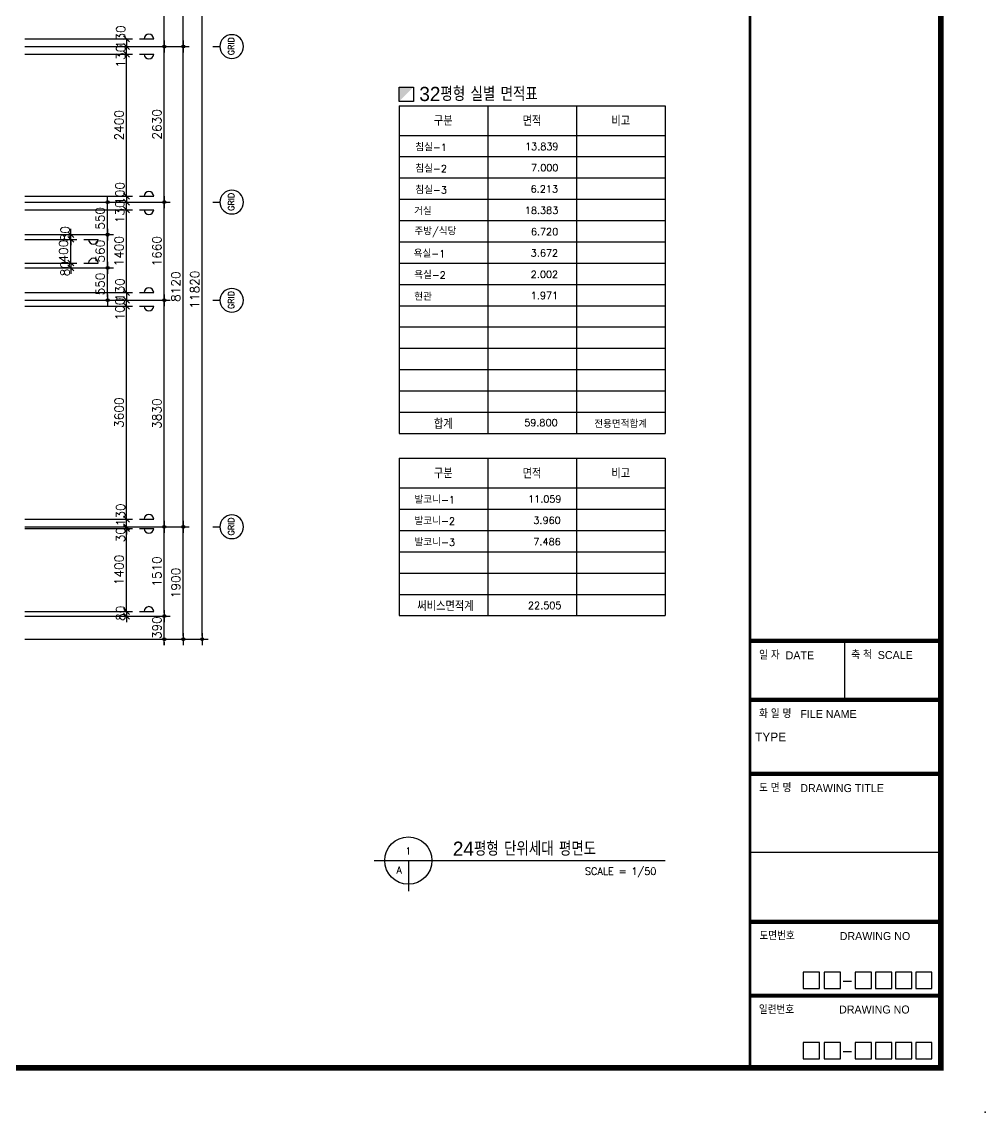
# Model space of a CAD drawing. Extents: x 0 to 40850, y 0 to 28500.
# Drawn here: x 24558 to 40850, y 0 to 18435 of the extents above; entities that cross this region are included whole.
import ezdxf
from ezdxf.enums import TextEntityAlignment as Align

# ---------------------------------------------------------------- set-up
doc = ezdxf.new("R2010")
doc.units = 0
doc.header["$LTSCALE"] = 60
doc.header["$MEASUREMENT"] = 0
doc.layers.get('0').update_dxf_attribs({"linetype": 'CONTINUOUS'})
doc.layers.get('DEFPOINTS').update_dxf_attribs({"linetype": 'CONTINUOUS'})
for name, color, linetype in [('2', 2, 'CONTINUOUS'), ('3', 3, 'CONTINUOUS'), ('4', 4, 'CONTINUOUS'), ('6', 6, 'CONTINUOUS'), ('9', 9, 'CONTINUOUS'), ('CI_DIM', 7, 'CONTINUOUS'), ('FORM', 7, 'CONTINUOUS'), ('TEXT', 3, 'CONTINUOUS')]:
    doc.layers.add(name, color=color, linetype=linetype)
doc.styles.add('CGS', font='cgse', dxfattribs={"bigfont": 'cgs'})
doc.styles.add('GHS', font='ROMANS', dxfattribs={"bigfont": 'GHS'})
doc.styles.add('HDH', font='cgde.shx', dxfattribs={"bigfont": 'cgd.shx'})
doc.styles.add('HS', font='simplex', dxfattribs={"bigfont": 'ghs'})
doc.styles.add('HSH', font='SIMPLEX', dxfattribs={"bigfont": 'ghs'})
doc.dimstyles.new('2M', dxfattribs={"dimscale": 50, "dimtxt": 3, "dimasz": 1, "dimexe": 2, "dimexo": 0, "dimgap": 1, "dimtad": 1, "dimdec": 0, "dimzin": 0, "dimtxsty": 'GHS', "dimblk": 'DIMDOT', "dimblk1": 'DIMDOT', "dimblk2": 'DIMDOT', "dimsah": 1, "dimcen": 0, "dimclrd": 2, "dimclre": 2, "dimclrt": 3, "dimazin": 3, "dimtfac": 1, "dimtdec": 0, "dimtix": 1, "dimtmove": 0, "dimatfit": 3, "dimtolj": 1, "dimtzin": 0})
doc.dimstyles.new('3T', dxfattribs={"dimscale": 50, "dimtxt": 3, "dimasz": 2, "dimexe": 2, "dimexo": 0, "dimgap": 1, "dimtad": 1, "dimdec": 0, "dimzin": 0, "dimtxsty": 'GHS', "dimblk": 'DIMDOT', "dimblk1": 'OBLIQUE', "dimblk2": 'OBLIQUE', "dimsah": 1, "dimcen": 0, "dimclrd": 2, "dimclre": 2, "dimclrt": 3, "dimazin": 3, "dimtfac": 1, "dimtdec": 0, "dimtix": 1, "dimtmove": 0, "dimatfit": 3, "dimtolj": 1, "dimtzin": 0})

# ---------------------------------------------------------------- blocks, each defined once
blk = doc.blocks.new('도면')
at = {"layer": '9', "linetype": 'CONTINUOUS'}
blk.add_point((817, 0), dxfattribs=at)
at = {"layer": 'FORM'}
for p, q in [((800.99, 159.85), (737.92, 159.85)), ((800.99, 158.85), (737.92, 158.85)), ((769.46, 158.85), (769.46, 138.85)), ((800.99, 139.85), (737.92, 139.85)), ((800.99, 138.85), (737.92, 138.85)), ((800.99, 114.85), (737.92, 114.85)), ((800.99, 113.85), (737.92, 113.85)), ((802, 87.85), (737.46, 87.85)), ((800.99, 64.85), (737.92, 64.85)), ((800.99, 63.85), (737.92, 63.85)), ((771.76, 44.21), (768.98, 44.21)), ((800.99, 39.85), (737.92, 39.85)), ((800.99, 38.85), (737.92, 38.85)), ((771.76, 20.36), (768.98, 20.36))]:
    blk.add_line(p, q, dxfattribs=at)
at = {"layer": 'FORM', "const_width": 2}
blk.add_lwpolyline([(802, 15), (802, 555), (20, 555), (20, 15)], close=True, dxfattribs=at)
at = {"layer": 'FORM', "const_width": 1}
for points in [[(737.46, 15), (737.46, 555)], [(802, 159.35), (737.46, 159.35)], [(802, 139.35), (737.46, 139.35)], [(802, 114.35), (737.46, 114.35)], [(802, 64.35), (737.46, 64.35)], [(802, 39.35), (737.46, 39.35)]]:
    blk.add_lwpolyline(points, dxfattribs=at)
at = {"layer": 'FORM'}
for points in [[(760.95, 47.35), (755.45, 47.35), (755.45, 41.85), (760.95, 41.85)], [(768.03, 47.35), (762.53, 47.35), (762.53, 41.85), (768.03, 41.85)], [(778.56, 47.35), (773.06, 47.35), (773.06, 41.85), (778.56, 41.85)], [(785.37, 47.35), (779.86, 47.35), (779.86, 41.85), (785.37, 41.85)], [(792.19, 47.35), (786.69, 47.35), (786.69, 41.85), (792.19, 41.85)], [(798.99, 47.35), (793.49, 47.35), (793.49, 41.85), (798.99, 41.85)], [(760.95, 23.51), (755.45, 23.51), (755.45, 18.01), (760.95, 18.01)], [(768.03, 23.51), (762.53, 23.51), (762.53, 18.01), (768.03, 18.01)], [(778.56, 23.51), (773.06, 23.51), (773.06, 18.01), (778.56, 18.01)], [(785.37, 23.51), (779.86, 23.51), (779.86, 18.01), (785.37, 18.01)], [(792.19, 23.51), (786.69, 23.51), (786.69, 18.01), (792.19, 18.01)], [(798.99, 23.51), (793.49, 23.51), (793.49, 18.01), (798.99, 18.01)]]:
    blk.add_lwpolyline(points, close=True, dxfattribs=at)
at = {"layer": 'TEXT', "style": 'CGS'}
for s, p in [('일 자  DATE ', (740.53, 153.13)), ('축 척  SCALE', (771.7, 153.23)), ('화 일 명   FILE NAME', (740.51, 133.31)), ('도 면 명   DRAWING TITLE', (740.51, 108.24)), ('도면번호       ', (740.64, 58.21)), ('DRAWING NO', (767.79, 58.21)), ('일련번호', (740.46, 33.23)), ('DRAWING NO', (767.58, 33.37))]:
    blk.add_text(s, height=2.7, dxfattribs=at).set_placement(p)
blk = doc.blocks.new('도면1')
at = {"layer": '9', "linetype": 'CONTINUOUS'}
blk.add_blockref('도면', (0, 0), dxfattribs=at)
at = {"layer": 'TEXT', "style": 'CGS'}
blk.add_text('TYPE', height=3, dxfattribs=at).set_placement((749.67, 125.36), align=Align.RIGHT)
blk = doc.blocks.new('DIMDOT')
at = {"color": 0}
blk.add_line((-2, 0), (2, 0), dxfattribs=at)
for radius in [0.5, 0.25]:
    blk.add_circle((0, 0), radius, dxfattribs=at)
blk = doc.blocks.new('*D38')
at = {"color": 2, "linetype": 'BYBLOCK'}
for p, q in [((65458, 19517), (67918, 19517)), ((67818, 18067), (67818, 19467)), ((65458, 18017), (67918, 18017))]:
    blk.add_line(p, q, dxfattribs=at)
at = {"layer": 'DEFPOINTS', "color": 0, "linetype": 'BYBLOCK'}
for p in [(65458, 19517), (67818, 19517), (65458, 18017)]:
    blk.add_point(p, dxfattribs=at)
at = {"color": 2, "linetype": 'BYBLOCK', "xscale": 50, "yscale": 50, "zscale": 50}
for p, rotation in [((67818, 19517), 90), ((67818, 18017), 270)]:
    blk.add_blockref('DIMDOT', p, dxfattribs=dict(at, rotation=rotation))
at = {"color": 3, "linetype": 'BYBLOCK', "insert": (67693, 18767), "char_height": 150, "attachment_point": 5, "rotation": 90, "style": 'GHS'}
blk.add_mtext('\\A1;1500', dxfattribs=at)
blk = doc.blocks.new('*D39')
at = {"color": 2, "linetype": 'BYBLOCK'}
for p, q in [((65458, 19817), (68238, 19817)), ((68138, 18067), (68138, 19767)), ((65458, 18017), (68238, 18017))]:
    blk.add_line(p, q, dxfattribs=at)
at = {"layer": 'DEFPOINTS', "color": 0, "linetype": 'BYBLOCK'}
for p in [(65458, 19817), (68138, 19817), (65458, 18017)]:
    blk.add_point(p, dxfattribs=at)
at = {"color": 2, "linetype": 'BYBLOCK', "xscale": 50, "yscale": 50, "zscale": 50}
for p, rotation in [((68138, 19817), 90), ((68138, 18017), 270)]:
    blk.add_blockref('DIMDOT', p, dxfattribs=dict(at, rotation=rotation))
at = {"color": 3, "linetype": 'BYBLOCK', "insert": (68013, 18917), "char_height": 150, "attachment_point": 5, "rotation": 90, "style": 'GHS'}
blk.add_mtext('\\A1;1800', dxfattribs=at)
blk = doc.blocks.new('*D40')
at = {"color": 2, "linetype": 'BYBLOCK'}
for p, q in [((65458, 19817), (68558, 19817)), ((68458, 8047), (68458, 19767)), ((65458, 7997), (68558, 7997))]:
    blk.add_line(p, q, dxfattribs=at)
at = {"layer": 'DEFPOINTS', "color": 0, "linetype": 'BYBLOCK'}
for p in [(65458, 19817), (68458, 19817), (65458, 7997)]:
    blk.add_point(p, dxfattribs=at)
at = {"color": 2, "linetype": 'BYBLOCK', "xscale": 50, "yscale": 50, "zscale": 50}
for p, rotation in [((68458, 19817), 90), ((68458, 7997), 270)]:
    blk.add_blockref('DIMDOT', p, dxfattribs=dict(at, rotation=rotation))
at = {"color": 3, "linetype": 'BYBLOCK', "insert": (68333, 13907), "char_height": 150, "attachment_point": 5, "rotation": 90, "style": 'GHS'}
blk.add_mtext('\\A1;11820', dxfattribs=at)
blk = doc.blocks.new('_OBLIQUE')
at = {"color": 0, "linetype": 'BYBLOCK'}
blk.add_line((-0.5, -0.5), (0.5, 0.5), dxfattribs=at)
blk = doc.blocks.new('*D94')
at = {"color": 2, "linetype": 'BYBLOCK'}
for p, q in [((66238, 14357), (66238, 14457)), ((65458, 14357), (66338, 14357)), ((65458, 14277), (66338, 14277)), ((66238, 14357), (66238, 14277)), ((66238, 14357), (66238, 14277)), ((66238, 14277), (66238, 14177))]:
    blk.add_line(p, q, dxfattribs=at)
at = {"layer": 'DEFPOINTS', "color": 0, "linetype": 'BYBLOCK'}
for p in [(65458, 14357), (65458, 14277), (66238, 14277)]:
    blk.add_point(p, dxfattribs=at)
at = {"color": 2, "linetype": 'BYBLOCK', "xscale": 100, "yscale": 100, "zscale": 100}
for p, rotation in [((66238, 14357), 270), ((66238, 14277), 90)]:
    blk.add_blockref('_OBLIQUE', p, dxfattribs=dict(at, rotation=rotation))
at = {"color": 3, "linetype": 'BYBLOCK', "insert": (66140, 14262), "char_height": 150, "attachment_point": 5, "rotation": 90, "style": 'GHS'}
blk.add_mtext('\\A1;80', dxfattribs=at)
blk = doc.blocks.new('*D95')
at = {"color": 2, "linetype": 'BYBLOCK'}
for p, q in [((65458, 14757), (66338, 14757)), ((66238, 14757), (66238, 14857)), ((66238, 14357), (66238, 14757)), ((65458, 14357), (66338, 14357)), ((66238, 14357), (66238, 14257))]:
    blk.add_line(p, q, dxfattribs=at)
at = {"layer": 'DEFPOINTS', "color": 0, "linetype": 'BYBLOCK'}
for p in [(65458, 14757), (66238, 14757), (65458, 14357)]:
    blk.add_point(p, dxfattribs=at)
at = {"color": 2, "linetype": 'BYBLOCK', "xscale": 100, "yscale": 100, "zscale": 100}
for p, rotation in [((66238, 14757), 270), ((66238, 14357), 90)]:
    blk.add_blockref('_OBLIQUE', p, dxfattribs=dict(at, rotation=rotation))
at = {"color": 3, "linetype": 'BYBLOCK', "insert": (66113, 14557), "char_height": 150, "attachment_point": 5, "rotation": 90, "style": 'GHS'}
blk.add_mtext('\\A1;400', dxfattribs=at)
blk = doc.blocks.new('*D96')
at = {"color": 2, "linetype": 'BYBLOCK'}
for p, q in [((66238, 14837), (66238, 14937)), ((65458, 14837), (66338, 14837)), ((65458, 14757), (66338, 14757)), ((66238, 14757), (66238, 14837)), ((66238, 14757), (66238, 14837)), ((66238, 14757), (66238, 14657))]:
    blk.add_line(p, q, dxfattribs=at)
at = {"layer": 'DEFPOINTS', "color": 0, "linetype": 'BYBLOCK'}
for p in [(65458, 14837), (65458, 14757), (66238, 14837)]:
    blk.add_point(p, dxfattribs=at)
at = {"color": 2, "linetype": 'BYBLOCK', "xscale": 100, "yscale": 100, "zscale": 100}
for p, rotation in [((66238, 14837), 270), ((66238, 14757), 90)]:
    blk.add_blockref('_OBLIQUE', p, dxfattribs=dict(at, rotation=rotation))
at = {"color": 3, "linetype": 'BYBLOCK', "insert": (66140, 14852), "char_height": 150, "attachment_point": 5, "rotation": 90, "style": 'GHS'}
blk.add_mtext('\\A1;80', dxfattribs=at)
blk = doc.blocks.new('*D41')
at = {"color": 2, "linetype": 'BYBLOCK'}
for p, q in [((65458, 14837), (66958, 14837)), ((66858, 14327), (66858, 14787)), ((65458, 14277), (66958, 14277))]:
    blk.add_line(p, q, dxfattribs=at)
at = {"layer": 'DEFPOINTS', "color": 0, "linetype": 'BYBLOCK'}
for p in [(65458, 14837), (66858, 14837), (65458, 14277)]:
    blk.add_point(p, dxfattribs=at)
at = {"color": 2, "linetype": 'BYBLOCK', "xscale": 50, "yscale": 50, "zscale": 50}
for p, rotation in [((66858, 14837), 90), ((66858, 14277), 270)]:
    blk.add_blockref('DIMDOT', p, dxfattribs=dict(at, rotation=rotation))
at = {"color": 3, "linetype": 'BYBLOCK', "insert": (66733, 14557), "char_height": 150, "attachment_point": 5, "rotation": 90, "style": 'GHS'}
blk.add_mtext('\\A1;560', dxfattribs=at)
blk = doc.blocks.new('*D42')
at = {"color": 2, "linetype": 'BYBLOCK'}
for p, q in [((65458, 15387), (66958, 15387)), ((66858, 14887), (66858, 15337)), ((65458, 14837), (66958, 14837))]:
    blk.add_line(p, q, dxfattribs=at)
at = {"layer": 'DEFPOINTS', "color": 0, "linetype": 'BYBLOCK'}
for p in [(65458, 15387), (66858, 15387), (65458, 14837)]:
    blk.add_point(p, dxfattribs=at)
at = {"color": 2, "linetype": 'BYBLOCK', "xscale": 50, "yscale": 50, "zscale": 50}
for p, rotation in [((66858, 15387), 90), ((66858, 14837), 270)]:
    blk.add_blockref('DIMDOT', p, dxfattribs=dict(at, rotation=rotation))
at = {"color": 3, "linetype": 'BYBLOCK', "insert": (66733, 15112), "char_height": 150, "attachment_point": 5, "rotation": 90, "style": 'GHS'}
blk.add_mtext('\\A1;550', dxfattribs=at)
blk = doc.blocks.new('*D43')
at = {"color": 2, "linetype": 'BYBLOCK'}
for p, q in [((65458, 14277), (66958, 14277)), ((66858, 13777), (66858, 14227)), ((65458, 13727), (66958, 13727))]:
    blk.add_line(p, q, dxfattribs=at)
at = {"layer": 'DEFPOINTS', "color": 0, "linetype": 'BYBLOCK'}
for p in [(65458, 14277), (66858, 14277), (65458, 13727)]:
    blk.add_point(p, dxfattribs=at)
at = {"color": 2, "linetype": 'BYBLOCK', "xscale": 50, "yscale": 50, "zscale": 50}
for p, rotation in [((66858, 14277), 90), ((66858, 13727), 270)]:
    blk.add_blockref('DIMDOT', p, dxfattribs=dict(at, rotation=rotation))
at = {"color": 3, "linetype": 'BYBLOCK', "insert": (66733, 14002), "char_height": 150, "attachment_point": 5, "rotation": 90, "style": 'GHS'}
blk.add_mtext('\\A1;550', dxfattribs=at)
blk = doc.blocks.new('*D97')
at = {"color": 2, "linetype": 'BYBLOCK'}
for p, q in [((67178, 8467), (67178, 8567)), ((65458, 8467), (67278, 8467)), ((65458, 8387), (67278, 8387)), ((67178, 8467), (67178, 8387)), ((67178, 8467), (67178, 8387)), ((67178, 8387), (67178, 8287))]:
    blk.add_line(p, q, dxfattribs=at)
at = {"layer": 'DEFPOINTS', "color": 0, "linetype": 'BYBLOCK'}
for p in [(65458, 8467), (65458, 8387), (67178, 8387)]:
    blk.add_point(p, dxfattribs=at)
at = {"color": 2, "linetype": 'BYBLOCK', "xscale": 100, "yscale": 100, "zscale": 100}
for p, rotation in [((67178, 8467), 270), ((67178, 8387), 90)]:
    blk.add_blockref('_OBLIQUE', p, dxfattribs=dict(at, rotation=rotation))
at = {"color": 3, "linetype": 'BYBLOCK', "insert": (67079, 8436), "char_height": 150, "attachment_point": 5, "rotation": 90, "style": 'GHS'}
blk.add_mtext('\\A1;80', dxfattribs=at)
blk = doc.blocks.new('*D98')
at = {"color": 2, "linetype": 'BYBLOCK'}
for p, q in [((65458, 9867), (67278, 9867)), ((67178, 8467), (67178, 9867)), ((65458, 8467), (67278, 8467))]:
    blk.add_line(p, q, dxfattribs=at)
at = {"layer": 'DEFPOINTS', "color": 0, "linetype": 'BYBLOCK'}
for p in [(65458, 9867), (67178, 9867), (65458, 8467)]:
    blk.add_point(p, dxfattribs=at)
at = {"color": 2, "linetype": 'BYBLOCK', "xscale": 100, "yscale": 100, "zscale": 100}
for p, rotation in [((67178, 9867), 90), ((67178, 8467), 270)]:
    blk.add_blockref('_OBLIQUE', p, dxfattribs=dict(at, rotation=rotation))
at = {"color": 3, "linetype": 'BYBLOCK', "insert": (67053, 9167), "char_height": 150, "attachment_point": 5, "rotation": 90, "style": 'GHS'}
blk.add_mtext('\\A1;1400', dxfattribs=at)
blk = doc.blocks.new('*D99')
at = {"color": 2, "linetype": 'BYBLOCK'}
for p, q in [((65458, 17887), (67278, 17887)), ((67178, 15487), (67178, 17887)), ((65458, 15487), (67278, 15487))]:
    blk.add_line(p, q, dxfattribs=at)
at = {"layer": 'DEFPOINTS', "color": 0, "linetype": 'BYBLOCK'}
for p in [(65458, 17887), (67178, 17887), (65458, 15487)]:
    blk.add_point(p, dxfattribs=at)
at = {"color": 2, "linetype": 'BYBLOCK', "xscale": 100, "yscale": 100, "zscale": 100}
for p, rotation in [((67178, 17887), 90), ((67178, 15487), 270)]:
    blk.add_blockref('_OBLIQUE', p, dxfattribs=dict(at, rotation=rotation))
at = {"color": 3, "linetype": 'BYBLOCK', "insert": (67053, 16687), "char_height": 150, "attachment_point": 5, "rotation": 90, "style": 'GHS'}
blk.add_mtext('\\A1;2400', dxfattribs=at)
blk = doc.blocks.new('*D100')
at = {"color": 2, "linetype": 'BYBLOCK'}
for p, q in [((65458, 15257), (67278, 15257)), ((67178, 13857), (67178, 15257)), ((65458, 13857), (67278, 13857))]:
    blk.add_line(p, q, dxfattribs=at)
at = {"layer": 'DEFPOINTS', "color": 0, "linetype": 'BYBLOCK'}
for p in [(65458, 15257), (67178, 15257), (65458, 13857)]:
    blk.add_point(p, dxfattribs=at)
at = {"color": 2, "linetype": 'BYBLOCK', "xscale": 100, "yscale": 100, "zscale": 100}
for p, rotation in [((67178, 15257), 90), ((67178, 13857), 270)]:
    blk.add_blockref('_OBLIQUE', p, dxfattribs=dict(at, rotation=rotation))
at = {"color": 3, "linetype": 'BYBLOCK', "insert": (67053, 14557), "char_height": 150, "attachment_point": 5, "rotation": 90, "style": 'GHS'}
blk.add_mtext('\\A1;1400', dxfattribs=at)
blk = doc.blocks.new('*D101')
at = {"color": 2, "linetype": 'BYBLOCK'}
for p, q in [((65458, 15487), (67278, 15487)), ((67178, 15487), (67178, 15387)), ((65458, 15387), (67278, 15387))]:
    blk.add_line(p, q, dxfattribs=at)
at = {"layer": 'DEFPOINTS', "color": 0, "linetype": 'BYBLOCK'}
for p in [(65458, 15487), (65458, 15387), (67178, 15387)]:
    blk.add_point(p, dxfattribs=at)
at = {"color": 2, "linetype": 'BYBLOCK', "xscale": 100, "yscale": 100, "zscale": 100}
for p, rotation in [((67178, 15487), 90), ((67178, 15387), 270)]:
    blk.add_blockref('_OBLIQUE', p, dxfattribs=dict(at, rotation=rotation))
at = {"color": 3, "linetype": 'BYBLOCK', "insert": (67068, 15535), "char_height": 150, "attachment_point": 5, "rotation": 90, "style": 'GHS'}
blk.add_mtext('\\A1;100', dxfattribs=at)
blk = doc.blocks.new('*D102')
at = {"color": 2, "linetype": 'BYBLOCK'}
for p, q in [((65458, 15387), (67278, 15387)), ((67178, 15257), (67178, 15387)), ((65458, 15257), (67278, 15257))]:
    blk.add_line(p, q, dxfattribs=at)
at = {"layer": 'DEFPOINTS', "color": 0, "linetype": 'BYBLOCK'}
for p in [(65458, 15387), (67178, 15387), (65458, 15257)]:
    blk.add_point(p, dxfattribs=at)
at = {"color": 2, "linetype": 'BYBLOCK', "xscale": 100, "yscale": 100, "zscale": 100}
for p, rotation in [((67178, 15387), 90), ((67178, 15257), 270)]:
    blk.add_blockref('_OBLIQUE', p, dxfattribs=dict(at, rotation=rotation))
at = {"color": 3, "linetype": 'BYBLOCK', "insert": (67067, 15223), "char_height": 150, "attachment_point": 5, "rotation": 90, "style": 'GHS'}
blk.add_mtext('\\A1;130', dxfattribs=at)
blk = doc.blocks.new('*D44')
at = {"color": 2, "linetype": 'BYBLOCK'}
for p, q in [((65458, 18017), (67918, 18017)), ((67818, 15437), (67818, 17967)), ((65458, 15387), (67918, 15387))]:
    blk.add_line(p, q, dxfattribs=at)
at = {"layer": 'DEFPOINTS', "color": 0, "linetype": 'BYBLOCK'}
for p in [(65458, 18017), (67818, 18017), (65458, 15387)]:
    blk.add_point(p, dxfattribs=at)
at = {"color": 2, "linetype": 'BYBLOCK', "xscale": 50, "yscale": 50, "zscale": 50}
for p, rotation in [((67818, 18017), 90), ((67818, 15387), 270)]:
    blk.add_blockref('DIMDOT', p, dxfattribs=dict(at, rotation=rotation))
at = {"color": 3, "linetype": 'BYBLOCK', "insert": (67693, 16702), "char_height": 150, "attachment_point": 5, "rotation": 90, "style": 'GHS'}
blk.add_mtext('\\A1;2630', dxfattribs=at)
blk = doc.blocks.new('*D45')
at = {"color": 2, "linetype": 'BYBLOCK'}
for p, q in [((65458, 15387), (67918, 15387)), ((67818, 13777), (67818, 15337)), ((65458, 13727), (67918, 13727))]:
    blk.add_line(p, q, dxfattribs=at)
at = {"layer": 'DEFPOINTS', "color": 0, "linetype": 'BYBLOCK'}
for p in [(65458, 15387), (67818, 15387), (65458, 13727)]:
    blk.add_point(p, dxfattribs=at)
at = {"color": 2, "linetype": 'BYBLOCK', "xscale": 50, "yscale": 50, "zscale": 50}
for p, rotation in [((67818, 15387), 90), ((67818, 13727), 270)]:
    blk.add_blockref('DIMDOT', p, dxfattribs=dict(at, rotation=rotation))
at = {"color": 3, "linetype": 'BYBLOCK', "insert": (67693, 14557), "char_height": 150, "attachment_point": 5, "rotation": 90, "style": 'GHS'}
blk.add_mtext('\\A1;1660', dxfattribs=at)
blk = doc.blocks.new('*D103')
at = {"color": 2, "linetype": 'BYBLOCK'}
for p, q in [((65458, 13857), (67278, 13857)), ((67178, 13857), (67178, 13727)), ((65458, 13727), (67278, 13727))]:
    blk.add_line(p, q, dxfattribs=at)
at = {"layer": 'DEFPOINTS', "color": 0, "linetype": 'BYBLOCK'}
for p in [(65458, 13857), (65458, 13727), (67178, 13727)]:
    blk.add_point(p, dxfattribs=at)
at = {"color": 2, "linetype": 'BYBLOCK', "xscale": 100, "yscale": 100, "zscale": 100}
for p, rotation in [((67178, 13857), 90), ((67178, 13727), 270)]:
    blk.add_blockref('_OBLIQUE', p, dxfattribs=dict(at, rotation=rotation))
at = {"color": 3, "linetype": 'BYBLOCK', "insert": (67068, 13907), "char_height": 150, "attachment_point": 5, "rotation": 90, "style": 'GHS'}
blk.add_mtext('\\A1;130', dxfattribs=at)
blk = doc.blocks.new('*D104')
at = {"color": 2, "linetype": 'BYBLOCK'}
for p, q in [((65458, 13727), (67278, 13727)), ((67178, 13627), (67178, 13727)), ((65458, 13627), (67278, 13627))]:
    blk.add_line(p, q, dxfattribs=at)
at = {"layer": 'DEFPOINTS', "color": 0, "linetype": 'BYBLOCK'}
for p in [(65458, 13727), (67178, 13727), (65458, 13627)]:
    blk.add_point(p, dxfattribs=at)
at = {"color": 2, "linetype": 'BYBLOCK', "xscale": 100, "yscale": 100, "zscale": 100}
for p, rotation in [((67178, 13727), 90), ((67178, 13627), 270)]:
    blk.add_blockref('_OBLIQUE', p, dxfattribs=dict(at, rotation=rotation))
at = {"color": 3, "linetype": 'BYBLOCK', "insert": (67068, 13579), "char_height": 150, "attachment_point": 5, "rotation": 90, "style": 'GHS'}
blk.add_mtext('\\A1;100', dxfattribs=at)
blk = doc.blocks.new('*D105')
at = {"color": 2, "linetype": 'BYBLOCK'}
for p, q in [((65458, 18017), (67278, 18017)), ((65458, 17887), (67278, 17887)), ((67178, 17887), (67178, 18017))]:
    blk.add_line(p, q, dxfattribs=at)
at = {"layer": 'DEFPOINTS', "color": 0, "linetype": 'BYBLOCK'}
for p in [(65458, 18017), (65458, 17887), (67178, 18017)]:
    blk.add_point(p, dxfattribs=at)
at = {"color": 2, "linetype": 'BYBLOCK', "xscale": 100, "yscale": 100, "zscale": 100}
for p, rotation in [((67178, 18017), 90), ((67178, 17887), 270)]:
    blk.add_blockref('_OBLIQUE', p, dxfattribs=dict(at, rotation=rotation))
at = {"color": 3, "linetype": 'BYBLOCK', "insert": (67081, 17853), "char_height": 150, "attachment_point": 5, "rotation": 90, "style": 'GHS'}
blk.add_mtext('\\A1;130', dxfattribs=at)
blk = doc.blocks.new('*D106')
at = {"color": 2, "linetype": 'BYBLOCK'}
for p, q in [((65458, 18147), (67278, 18147)), ((67178, 18147), (67178, 18017)), ((65458, 18017), (67278, 18017))]:
    blk.add_line(p, q, dxfattribs=at)
at = {"layer": 'DEFPOINTS', "color": 0, "linetype": 'BYBLOCK'}
for p in [(65458, 18147), (65458, 18017), (67178, 18017)]:
    blk.add_point(p, dxfattribs=at)
at = {"color": 2, "linetype": 'BYBLOCK', "xscale": 100, "yscale": 100, "zscale": 100}
for p, rotation in [((67178, 18147), 90), ((67178, 18017), 270)]:
    blk.add_blockref('_OBLIQUE', p, dxfattribs=dict(at, rotation=rotation))
at = {"color": 3, "linetype": 'BYBLOCK', "insert": (67081, 18181), "char_height": 150, "attachment_point": 5, "rotation": 90, "style": 'GHS'}
blk.add_mtext('\\A1;130', dxfattribs=at)
blk = doc.blocks.new('*D107')
at = {"color": 2, "linetype": 'BYBLOCK'}
for p, q in [((65458, 10027), (67278, 10027)), ((67178, 9897), (67178, 10027)), ((65458, 9897), (67278, 9897))]:
    blk.add_line(p, q, dxfattribs=at)
at = {"layer": 'DEFPOINTS', "color": 0, "linetype": 'BYBLOCK'}
for p in [(65458, 10027), (67178, 10027), (65458, 9897)]:
    blk.add_point(p, dxfattribs=at)
at = {"color": 2, "linetype": 'BYBLOCK', "xscale": 100, "yscale": 100, "zscale": 100}
for p, rotation in [((67178, 10027), 90), ((67178, 9897), 270)]:
    blk.add_blockref('_OBLIQUE', p, dxfattribs=dict(at, rotation=rotation))
at = {"color": 3, "linetype": 'BYBLOCK', "insert": (67079, 10098), "char_height": 150, "attachment_point": 5, "rotation": 90, "style": 'GHS'}
blk.add_mtext('\\A1;130', dxfattribs=at)
blk = doc.blocks.new('*D108')
at = {"color": 2, "linetype": 'BYBLOCK'}
for p, q in [((67178, 9897), (67178, 9997)), ((65458, 9897), (67278, 9897)), ((65458, 9867), (67278, 9867)), ((67178, 9897), (67178, 9867)), ((67178, 9897), (67178, 9867)), ((67178, 9867), (67178, 9767))]:
    blk.add_line(p, q, dxfattribs=at)
at = {"layer": 'DEFPOINTS', "color": 0, "linetype": 'BYBLOCK'}
for p in [(65458, 9897), (65458, 9867), (67178, 9867)]:
    blk.add_point(p, dxfattribs=at)
at = {"color": 2, "linetype": 'BYBLOCK', "xscale": 100, "yscale": 100, "zscale": 100}
for p, rotation in [((67178, 9897), 270), ((67178, 9867), 90)]:
    blk.add_blockref('_OBLIQUE', p, dxfattribs=dict(at, rotation=rotation))
at = {"color": 3, "linetype": 'BYBLOCK', "insert": (67079, 9762), "char_height": 150, "attachment_point": 5, "rotation": 90, "style": 'GHS'}
blk.add_mtext('\\A1;30', dxfattribs=at)
blk = doc.blocks.new('*D46')
at = {"color": 2, "linetype": 'BYBLOCK'}
for p, q in [((65458, 9897), (68238, 9897)), ((68138, 8047), (68138, 9847)), ((65458, 7997), (68238, 7997))]:
    blk.add_line(p, q, dxfattribs=at)
at = {"layer": 'DEFPOINTS', "color": 0, "linetype": 'BYBLOCK'}
for p in [(65458, 9897), (68138, 9897), (65458, 7997)]:
    blk.add_point(p, dxfattribs=at)
at = {"color": 2, "linetype": 'BYBLOCK', "xscale": 50, "yscale": 50, "zscale": 50}
for p, rotation in [((68138, 9897), 90), ((68138, 7997), 270)]:
    blk.add_blockref('DIMDOT', p, dxfattribs=dict(at, rotation=rotation))
at = {"color": 3, "linetype": 'BYBLOCK', "insert": (68013, 8947), "char_height": 150, "attachment_point": 5, "rotation": 90, "style": 'GHS'}
blk.add_mtext('\\A1;1900', dxfattribs=at)
blk = doc.blocks.new('*D47')
at = {"color": 2, "linetype": 'BYBLOCK'}
for p, q in [((65458, 9897), (67918, 9897)), ((67818, 8437), (67818, 9847)), ((65458, 8387), (67918, 8387))]:
    blk.add_line(p, q, dxfattribs=at)
at = {"layer": 'DEFPOINTS', "color": 0, "linetype": 'BYBLOCK'}
for p in [(65458, 9897), (67818, 9897), (65458, 8387)]:
    blk.add_point(p, dxfattribs=at)
at = {"color": 2, "linetype": 'BYBLOCK', "xscale": 50, "yscale": 50, "zscale": 50}
for p, rotation in [((67818, 9897), 90), ((67818, 8387), 270)]:
    blk.add_blockref('DIMDOT', p, dxfattribs=dict(at, rotation=rotation))
at = {"color": 3, "linetype": 'BYBLOCK', "insert": (67693, 9142), "char_height": 150, "attachment_point": 5, "rotation": 90, "style": 'GHS'}
blk.add_mtext('\\A1;1510', dxfattribs=at)
blk = doc.blocks.new('*D48')
at = {"color": 2, "linetype": 'BYBLOCK'}
for p, q in [((67818, 8437), (67818, 8487)), ((65458, 8387), (67918, 8387)), ((67818, 7997), (67818, 8387)), ((65458, 7997), (67918, 7997)), ((67818, 7947), (67818, 7897))]:
    blk.add_line(p, q, dxfattribs=at)
at = {"layer": 'DEFPOINTS', "color": 0, "linetype": 'BYBLOCK'}
for p in [(65458, 8387), (67818, 8387), (65458, 7997)]:
    blk.add_point(p, dxfattribs=at)
at = {"color": 2, "linetype": 'BYBLOCK', "xscale": 50, "yscale": 50, "zscale": 50}
for p, rotation in [((67818, 8387), 270), ((67818, 7997), 90)]:
    blk.add_blockref('DIMDOT', p, dxfattribs=dict(at, rotation=rotation))
at = {"color": 3, "linetype": 'BYBLOCK', "insert": (67693, 8192), "char_height": 150, "attachment_point": 5, "rotation": 90, "style": 'GHS'}
blk.add_mtext('\\A1;390', dxfattribs=at)
blk = doc.blocks.new('*D49')
at = {"color": 2, "linetype": 'BYBLOCK'}
for p, q in [((65458, 13727), (67918, 13727)), ((67818, 9947), (67818, 13677)), ((65458, 9897), (67918, 9897))]:
    blk.add_line(p, q, dxfattribs=at)
at = {"layer": 'DEFPOINTS', "color": 0, "linetype": 'BYBLOCK'}
for p in [(65458, 13727), (67818, 13727), (65458, 9897)]:
    blk.add_point(p, dxfattribs=at)
at = {"color": 2, "linetype": 'BYBLOCK', "xscale": 50, "yscale": 50, "zscale": 50}
for p, rotation in [((67818, 13727), 90), ((67818, 9897), 270)]:
    blk.add_blockref('DIMDOT', p, dxfattribs=dict(at, rotation=rotation))
at = {"color": 3, "linetype": 'BYBLOCK', "insert": (67693, 11812), "char_height": 150, "attachment_point": 5, "rotation": 90, "style": 'GHS'}
blk.add_mtext('\\A1;3830', dxfattribs=at)
blk = doc.blocks.new('*D109')
at = {"color": 2, "linetype": 'BYBLOCK'}
for p, q in [((65458, 13627), (67278, 13627)), ((67178, 10027), (67178, 13627)), ((65458, 10027), (67278, 10027))]:
    blk.add_line(p, q, dxfattribs=at)
at = {"layer": 'DEFPOINTS', "color": 0, "linetype": 'BYBLOCK'}
for p in [(65458, 13627), (67178, 13627), (65458, 10027)]:
    blk.add_point(p, dxfattribs=at)
at = {"color": 2, "linetype": 'BYBLOCK', "xscale": 100, "yscale": 100, "zscale": 100}
for p, rotation in [((67178, 13627), 90), ((67178, 10027), 270)]:
    blk.add_blockref('_OBLIQUE', p, dxfattribs=dict(at, rotation=rotation))
at = {"color": 3, "linetype": 'BYBLOCK', "insert": (67053, 11827), "char_height": 150, "attachment_point": 5, "rotation": 90, "style": 'GHS'}
blk.add_mtext('\\A1;3600', dxfattribs=at)
blk = doc.blocks.new('*D50')
at = {"color": 2, "linetype": 'BYBLOCK'}
for p, q in [((65458, 18017), (68238, 18017)), ((68138, 9947), (68138, 17967)), ((65458, 9897), (68238, 9897))]:
    blk.add_line(p, q, dxfattribs=at)
at = {"layer": 'DEFPOINTS', "color": 0, "linetype": 'BYBLOCK'}
for p in [(65458, 18017), (68138, 18017), (65458, 9897)]:
    blk.add_point(p, dxfattribs=at)
at = {"color": 2, "linetype": 'BYBLOCK', "xscale": 50, "yscale": 50, "zscale": 50}
for p, rotation in [((68138, 18017), 90), ((68138, 9897), 270)]:
    blk.add_blockref('DIMDOT', p, dxfattribs=dict(at, rotation=rotation))
at = {"color": 3, "linetype": 'BYBLOCK', "insert": (68013, 13957), "char_height": 150, "attachment_point": 5, "rotation": 90, "style": 'GHS'}
blk.add_mtext('\\A1;8120', dxfattribs=at)

msp = doc.modelspace()

# ---------------------------------------------------------------- linework, layer by layer
at = {"layer": '2', "linetype": 'BYBLOCK'}
for p, q in [((26548.3, 18147), (26788.3, 18147)), ((26548.3, 17887), (26788.3, 17887)), ((27788.3, 18017), (27908.3, 18017)), ((26548.3, 15487), (26628.3, 15487)), ((26548.3, 15487), (26788.3, 15487)), ((27788.3, 15387), (27908.3, 15387)), ((26548.3, 15257), (26788.3, 15257)), ((25608.3, 14757), (25848.3, 14757)), ((25608.3, 14357), (25848.3, 14357)), ((26548.3, 13857), (26628.3, 13857)), ((26548.3, 13857), (26788.3, 13857)), ((27788.3, 13727), (27908.3, 13727)), ((26548.3, 13627), (26628.3, 13627)), ((26548.3, 13627), (26788.3, 13627)), ((26548.3, 10027), (26788.3, 10027)), ((26548.3, 9867), (26788.3, 9867)), ((27788.3, 9897), (27908.3, 9897)), ((26548.3, 8467), (26788.3, 8467))]:
    msp.add_line(p, q, dxfattribs=at)
at = {"layer": '2'}
for p, q in [((30518.8, 4254.5), (35437.3, 4254.5)), ((31094.9, 4254.5), (31094.9, 3734.5))]:
    msp.add_line(p, q, dxfattribs=at)
msp.add_circle((31094.9, 4254.5), 400, dxfattribs=at)
for centre, start, end in [((26708.3, 18147), 360, 180), ((26708.3, 17887), 180, 0), ((26708.3, 15487), 360, 180), ((26708.3, 15487), 360, 180), ((26708.3, 15257), 180, 0), ((25768.3, 14757), 180, 0), ((25768.3, 14357), 360, 180), ((26708.3, 13857), 0, 180), ((26708.3, 13857), 0, 180), ((26708.3, 13627), 180, 0), ((26708.3, 13627), 180, 0), ((26708.3, 10027), 0, 180), ((26708.3, 9867), 180, 0), ((26708.3, 8467), 0, 180)]:
    msp.add_arc(centre, 80, start, end, dxfattribs=at)
at = {"layer": '2', "linetype": 'BYBLOCK'}
for centre, start, end in [((28108.3, 18017), 360, 180), ((28108.3, 18017), 180, 0), ((28108.3, 15387), 360, 180), ((28108.3, 15387), 180, 0), ((28108.3, 13727), 360, 180), ((28108.3, 13727), 180, 0), ((28108.3, 9897), 360, 180), ((28108.3, 9897), 180, 0)]:
    msp.add_arc(centre, 200, start, end, dxfattribs=at)
at = {"layer": '4'}
for p, q in [((30937.3, 17015.5), (35437.3, 17015.5)), ((30937.3, 17015.5), (30937.3, 11475.5)), ((32437.3, 17015.5), (32437.3, 11475.5)), ((33937.3, 17015.5), (33937.3, 11475.5)), ((35437.3, 17015.5), (35437.3, 11475.5)), ((30937.3, 16515.5), (35437.3, 16515.5)), ((30937.3, 16155.5), (35437.3, 16155.5)), ((30937.3, 15795.5), (35437.3, 15795.5)), ((30937.3, 15435.5), (35437.3, 15435.5)), ((30937.3, 15075.5), (35437.3, 15075.5)), ((30937.3, 14715.5), (35437.3, 14715.5)), ((30937.3, 14355.5), (35437.3, 14355.5)), ((30937.3, 13995.5), (35437.3, 13995.5)), ((30937.3, 13635.5), (35437.3, 13635.5)), ((30937.3, 13275.5), (35437.3, 13275.5)), ((30937.3, 12915.5), (35437.3, 12915.5)), ((30937.3, 12555.5), (35437.3, 12555.5)), ((30937.3, 12195.5), (35437.3, 12195.5)), ((30937.3, 11835.5), (35437.3, 11835.5)), ((30937.3, 11475.5), (35437.3, 11475.5)), ((30937.3, 11055.5), (35437.3, 11055.5)), ((30937.3, 11055.5), (30937.3, 8395.5)), ((32437.3, 11055.5), (32437.3, 8395.5)), ((33937.3, 11055.5), (33937.3, 8395.5)), ((35437.3, 11055.5), (35437.3, 8395.5)), ((30937.3, 10555.5), (35437.3, 10555.5)), ((30937.3, 10195.5), (35437.3, 10195.5)), ((30937.3, 9835.5), (35437.3, 9835.5)), ((30937.3, 9475.5), (35437.3, 9475.5)), ((30937.3, 9115.5), (35437.3, 9115.5)), ((30937.3, 8755.5), (35437.3, 8755.5)), ((30937.3, 8395.5), (35437.3, 8395.5))]:
    msp.add_line(p, q, dxfattribs=at)
msp.add_lwpolyline([(30937.3, 17330.5), (31182.3, 17330.5), (31182.3, 17085.5), (30937.3, 17085.5)], close=True, dxfattribs=at)
msp.add_solid([(30937.3, 17330.5), (30937.3, 17085.5), (31182.3, 17330.5)], dxfattribs=at)

# ---------------------------------------------------------------- block references
at = {"layer": '6', "xscale": 50, "yscale": 50, "zscale": 50}
msp.add_blockref('도면1', (0, 0), dxfattribs=at)

# ---------------------------------------------------------------- texts
at = {"layer": '3', "style": 'HS'}
for p in [(28149.2, 17869.6), (28149.2, 15239.6), (28149.2, 13579.6), (28149.2, 9749.6)]:
    msp.add_text('GRID', height=100, rotation=90, dxfattribs=at).set_placement(p)
at = {"layer": '3'}
for s, height, style, p in [(' 32평형 실별 면적표', 240, 'HDH', (31191.4, 17095.5)), ('24평형 단위세대 평면도', 240, 'HDH', (31847.4, 4334.5)), ('SCALE = 1/50', 120, 'HSH', (34080.8, 4014.5))]:
    msp.add_text(s, height=height, dxfattribs=dict(at, style=style)).set_placement(p)
for s, height, style, p in [('구분', 150, 'GHS', (31686, 16770.2)), ('면적', 150, 'GHS', (33186, 16770.2)), ('비고', 150, 'GHS', (34686, 16770.2)), ('침실-1', 120, 'GHS', (31479.5, 16327.4)), ('13.839', 120, 'GHS', (33351, 16327.4)), ('침실-2', 120, 'GHS', (31479.5, 15967.4)), ('7.000', 120, 'GHS', (33401.5, 15967.4)), ('침실-3', 120, 'GHS', (31479.5, 15607.4)), ('6.213', 120, 'GHS', (33394.8, 15607.4)), ('거실', 120, 'GHS', (31340.7, 15247.4)), ('18.383', 120, 'GHS', (33347.5, 15247.4)), ('주방/식당', 120, 'GHS', (31552.8, 14887.4)), ('6.720', 120, 'GHS', (33398.1, 14887.4)), ('욕실-1', 120, 'GHS', (31452.4, 14527.4)), ('3.672', 120, 'GHS', (33396.2, 14527.4)), ('욕실-2', 120, 'GHS', (31461.3, 14167.4)), ('2.002', 120, 'GHS', (33396.2, 14167.4)), ('현관', 120, 'GHS', (31344.2, 13798.3)), ('1.971', 120, 'GHS', (33396.2, 13807.4)), ('합계', 150, 'GHS', (31686, 11647.4)), ('59.800', 120, 'GHS', (33337.2, 11656.6)), ('전용면적합계', 120, 'GHS', (34686, 11647.4)), ('구분', 150, 'GHS', (31686, 10810.2)), ('면적', 150, 'GHS', (33186, 10810.2)), ('비고', 150, 'GHS', (34686, 10810.2)), ('발코니-1', 120, 'GHS', (31541.6, 10367.4)), ('11.059', 120, 'GHS', (33401.5, 10367.4)), ('발코니-2', 120, 'GHS', (31541.6, 10007.4)), ('3.960', 120, 'GHS', (33440.5, 10007.4)), ('발코니-3', 120, 'GHS', (31541.6, 9647.4)), ('7.486', 120, 'GHS', (33440.5, 9647.4)), ('써비스면적계', 150, 'GHS', (31722.2, 8567.4)), ('22.505', 120, 'GHS', (33401.5, 8567.4)), ('1', 120, 'HSH', (31094.9, 4414.5)), ('A', 120, 'HSH', (30939.4, 4094.5))]:
    msp.add_text(s, height=height, dxfattribs=dict(at, style=style)).set_placement(p, align=Align.MIDDLE)

# ---------------------------------------------------------------- dimensions: what is measured, and where the dimension line sits
at = {"layer": 'CI_DIM'}
for base, p1, p2, dimstyle, picture, middle in [((27288.3, 19817), (24608.3, 18017), (24608.3, 19817), '2M', '*D39', (27163.3, 18917)), ((27608.3, 19817), (24608.3, 7997), (24608.3, 19817), '2M', '*D40', (27483.3, 13907)), ((26968.3, 19517), (24608.3, 18017), (24608.3, 19517), '2M', '*D38', (26843.3, 18767)), ((26968.3, 18017), (24608.3, 15387), (24608.3, 18017), '2M', '*D44', (26843.3, 16702)), ((27288.3, 18017), (24608.3, 9897), (24608.3, 18017), '2M', '*D50', (27163.3, 13957)), ((26328.3, 17887), (24608.3, 15487), (24608.3, 17887), '3T', '*D99', (26203.3, 16687)), ((26008.3, 15387), (24608.3, 14837), (24608.3, 15387), '2M', '*D42', (25883.3, 15112)), ((26968.3, 15387), (24608.3, 13727), (24608.3, 15387), '2M', '*D45', (26843.3, 14557)), ((26328.3, 15257), (24608.3, 13857), (24608.3, 15257), '3T', '*D100', (26203.3, 14557)), ((26008.3, 14837), (24608.3, 14277), (24608.3, 14837), '2M', '*D41', (25883.3, 14557)), ((25388.3, 14757), (24608.3, 14357), (24608.3, 14757), '3T', '*D95', (25263.3, 14557)), ((26008.3, 14277), (24608.3, 13727), (24608.3, 14277), '2M', '*D43', (25883.3, 14002)), ((26968.3, 13727), (24608.3, 9897), (24608.3, 13727), '2M', '*D49', (26843.3, 11812)), ((26328.3, 13627), (24608.3, 10027), (24608.3, 13627), '3T', '*D109', (26203.3, 11827)), ((27288.3, 9897), (24608.3, 7997), (24608.3, 9897), '2M', '*D46', (27163.3, 8947)), ((26968.3, 9897), (24608.3, 8387), (24608.3, 9897), '2M', '*D47', (26843.3, 9142)), ((26328.3, 9867), (24608.3, 8467), (24608.3, 9867), '3T', '*D98', (26203.3, 9167)), ((26968.3, 8387), (24608.3, 7997), (24608.3, 8387), '2M', '*D48', (26843.3, 8192))]:
    dim = msp.add_linear_dim(base=base, p1=p1, p2=p2, angle=270, dimstyle=dimstyle, dxfattribs=at)
    dim.commit()
    dim.dimension.update_dxf_attribs({"geometry": picture, "text_midpoint": middle, "insert": (-40850, 0)})
for base, p1, p2, picture, middle in [((26328.3, 18017), (24608.3, 18147), (24608.3, 18017), '*D106', (26231, 18181)), ((26328.3, 18017), (24608.3, 17887), (24608.3, 18017), '*D105', (26231, 17853)), ((26328.3, 15387), (24608.3, 15487), (24608.3, 15387), '*D101', (26217.8, 15535.5)), ((26328.3, 15387), (24608.3, 15257), (24608.3, 15387), '*D102', (26217.3, 15223)), ((25388.3, 14837), (24608.3, 14757), (24608.3, 14837), '*D96', (25289.9, 14852.4)), ((25388.3, 14277), (24608.3, 14357), (24608.3, 14277), '*D94', (25289.9, 14261.6)), ((26328.3, 13727), (24608.3, 13857), (24608.3, 13727), '*D103', (26217.8, 13906.6)), ((26328.3, 13727), (24608.3, 13627), (24608.3, 13727), '*D104', (26217.8, 13578.6)), ((26328.3, 10027), (24608.3, 9897), (24608.3, 10027), '*D107', (26228.6, 10098.3)), ((26328.3, 9867), (24608.3, 9897), (24608.3, 9867), '*D108', (26228.6, 9761.9)), ((26328.3, 8387), (24608.3, 8467), (24608.3, 8387), '*D97', (26228.6, 8436.1))]:
    dim = msp.add_linear_dim(base=base, p1=p1, p2=p2, angle=270, dimstyle='3T', dxfattribs=at)
    dim.commit()
    dim.dimension.update_dxf_attribs({"geometry": picture, "text_midpoint": middle, "dimtype": 128, "insert": (-40850, 0)})

doc.saveas('drawing.dxf')
